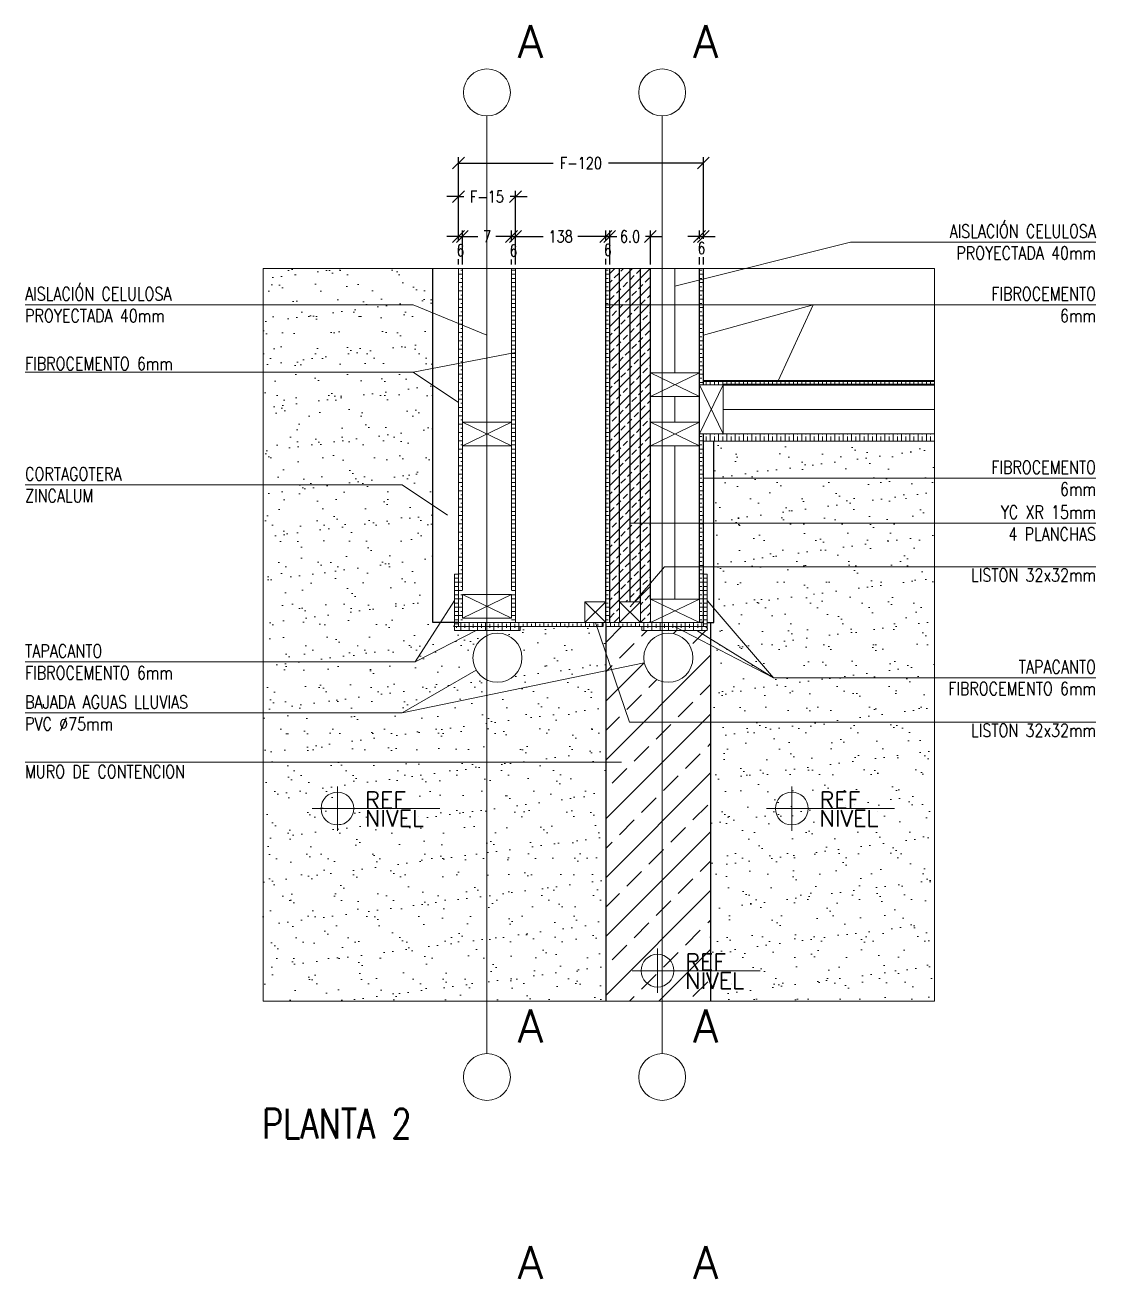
# Model space of a CAD drawing. Header units: metres. Extents: x -2 to 690, y -116 to 73.
# Drawn here: x 475.585 to 477.22, y -76.717 to -74.804 of the extents above; entities that cross this region are included whole.
import ezdxf
from ezdxf.enums import TextEntityAlignment as Align

# ---------------------------------------------------------------- set-up
doc = ezdxf.new("R2010")
doc.units = ezdxf.units.M
doc.header["$LTSCALE"] = 5
doc.header["$MEASUREMENT"] = 0
doc.layers.get('0').update_dxf_attribs({"color": 30})
doc.layers.get('DEFPOINTS').update_dxf_attribs({"color": 210})
for name, color, linetype, lineweight in [('A-ANNO-DIMS', 3, 'Continuous', 18), ('A-ANNO-SYMB', 3, 'Continuous', 18), ('A-ANNO-TEXT', 3, 'Continuous', 18), ('A-DETL-MBND', 3, 'Continuous', 18), ('A-DETL-MCUT', 4, 'Continuous', 25), ('A-DETL-PATT', 8, 'Continuous', 18), ('A-ELEV-IDEN', 3, 'Continuous', 18), ('A-ELEV-MBE2', 4, 'Continuous', 25), ('A-SECT-MCUT', 7, 'Continuous', 35), ('A-WALL-PATT', 8, 'Continuous', 18), ('A-WALL-STUD', 3, 'Continuous', 18)]:
    doc.layers.add(name, color=color, linetype=linetype, lineweight=lineweight)
doc.styles.add('E-ROMANS', font='romans.shx', dxfattribs={"width": 0.8})
doc.dimstyles.new('E-0010_TICK_18', dxfattribs={"dimscale": 0.001, "dimtxt": 18, "dimasz": 18, "dimexe": 9, "dimexo": 6, "dimgap": 9, "dimtad": 0, "dimdec": 0, "dimlfac": 1000, "dimzin": 0, "dimdsep": 46, "dimtxsty": 'E-ROMANS', "dimblk": 'OBLIQUE', "dimcen": 9, "dimclrd": 256, "dimclre": 256, "dimclrt": 256, "dimadec": 0, "dimazin": 0, "dimtfac": 1, "dimtdec": 0, "dimtmove": 1, "dimatfit": 3, "dimldrblk": 'OPEN90', "dimfxl": 1, "dimtfill": 1, "dimtolj": 1, "dimtzin": 0, "dimarcsym": 0})
pattern_1 = [(0, (0, 0), (0, 0.0127), []), (0, (0, 0.00635), (0, 0.0127), [0.00635, -0.003175])]
pattern_2 = [(90, (0, 0), (-0.0127, 8e-19), []), (90, (-0.00635, 0), (-0.0127, 8e-19), [0.00635, -0.003175])]
pattern_3 = [(37.5, (0, 0.51749), (-0.0016000313, 0.0489413237), [0, -0.038608, 0, -0.04318, 0, -0.041275]), (7.5, (0, 0.51749), (0.044952328, 0.07168251), [0, -0.020828, 0, -0.034798, 0, -0.013335]), (327.5, (-0.03124, 0.51749), (0.079099237, 0.0001437185), [0, -0.0127, 0, -0.04572, 0, -0.05969]), (317.5, (-0.03124, 0.51749), (0.076355645, 0.022292932), [0, -0.00635, 0, -0.029972, 0, -0.03429])]

# ---------------------------------------------------------------- blocks, each defined once
blk = doc.blocks.new('_Oblique')
at = {"color": 0, "linetype": 'ByBlock', "lineweight": -2}
blk.add_line((-0.5, -0.5), (0.5, 0.5), dxfattribs=at)
blk = doc.blocks.new('*D965')
at = {"layer": 'A-ANNO-DIMS', "lineweight": -2, "transparency": 16777216}
for p, q in [((476.2466, -75.1692), (476.2466, -75.0565)), ((476.3336, -75.1692), (476.3336, -75.0565)), ((476.2466, -75.0655), (476.2286, -75.0655)), ((476.2466, -75.0655), (476.2547, -75.0655)), ((476.3336, -75.0655), (476.3255, -75.0655)), ((476.3336, -75.0655), (476.3516, -75.0655))]:
    blk.add_line(p, q, dxfattribs=at)
at = {"layer": 'DEFPOINTS', "color": 0, "transparency": 16777216}
for p in [(476.3336, -75.0655), (476.2466, -75.1752), (476.3336, -75.1752)]:
    blk.add_point(p, dxfattribs=at)
at = {"layer": 'A-ANNO-DIMS', "lineweight": -2, "transparency": 16777216, "xscale": 0.018, "yscale": 0.018, "zscale": 0.018}
blk.add_blockref('_Oblique', (476.2466, -75.0655), dxfattribs=at)
at = {"layer": 'A-ANNO-DIMS', "lineweight": -2, "transparency": 16777216, "xscale": 0.018, "yscale": 0.018, "zscale": 0.018, "rotation": 180}
blk.add_blockref('_Oblique', (476.3336, -75.0655), dxfattribs=at)
at = {"layer": 'A-ANNO-DIMS', "transparency": 16777216, "insert": (476.2901, -75.0655), "char_height": 0.018, "attachment_point": 5, "style": 'E-ROMANS', "bg_fill": 3, "box_fill_scale": 1.25, "bg_fill_color": 256, "bg_fill_true_color": 13158600, "bg_fill_transparency": 0}
blk.add_mtext('\\A1;F-15', dxfattribs=at)
blk = doc.blocks.new('_Open90')
at = {"color": 0, "linetype": 'ByBlock', "lineweight": -2}
for p, q in [((0, 0), (-1, 0)), ((-0.5, 0.5), (0, 0)), ((0, 0), (-0.5, -0.5))]:
    blk.add_line(p, q, dxfattribs=at)
blk = doc.blocks.new('*D14')
at = {"layer": 'A-ANNO-DIMS', "lineweight": -2, "transparency": 16777216}
for p, q in [((476.2466, -75.1692), (476.2466, -75.0053)), ((476.2466, -75.0143), (476.3914, -75.0143)), ((476.6206, -75.0143), (476.4759, -75.0143)), ((476.6206, -75.1692), (476.6206, -75.0053))]:
    blk.add_line(p, q, dxfattribs=at)
at = {"layer": 'DEFPOINTS', "color": 0, "transparency": 16777216}
for p in [(476.6206, -75.0143), (476.2466, -75.1752), (476.6206, -75.1752)]:
    blk.add_point(p, dxfattribs=at)
at = {"layer": 'A-ANNO-DIMS', "lineweight": -2, "transparency": 16777216, "xscale": 0.018, "yscale": 0.018, "zscale": 0.018, "rotation": 180}
blk.add_blockref('_Oblique', (476.2466, -75.0143), dxfattribs=at)
at = {"layer": 'A-ANNO-DIMS', "lineweight": -2, "transparency": 16777216, "xscale": 0.018, "yscale": 0.018, "zscale": 0.018}
blk.add_blockref('_Oblique', (476.6206, -75.0143), dxfattribs=at)
at = {"layer": 'A-ANNO-DIMS', "transparency": 16777216, "insert": (476.4336, -75.0143), "char_height": 0.018, "attachment_point": 5, "style": 'E-ROMANS', "bg_fill": 3, "box_fill_scale": 1.25, "bg_fill_color": 256, "bg_fill_true_color": 13158600, "bg_fill_transparency": 0}
blk.add_mtext('\\A1;F-120', dxfattribs=at)
blk = doc.blocks.new('*D966')
at = {"layer": 'A-ANNO-DIMS', "lineweight": -2, "transparency": 16777216}
for p, q in [((476.2466, -75.1263), (476.2286, -75.1263)), ((476.2466, -75.1692), (476.2466, -75.1173)), ((476.2526, -75.1692), (476.2526, -75.1173)), ((476.2526, -75.1263), (476.2706, -75.1263))]:
    blk.add_line(p, q, dxfattribs=at)
at = {"layer": 'DEFPOINTS', "color": 0, "transparency": 16777216}
for p in [(476.2466, -75.1752), (476.2526, -75.1752)]:
    blk.add_point(p, dxfattribs=at)
at = {"layer": 'A-ANNO-DIMS', "transparency": 16777216, "insert": (476.2496, -75.1474), "char_height": 0.018, "attachment_point": 5, "style": 'E-ROMANS', "bg_fill": 3, "box_fill_scale": 1.25, "bg_fill_color": 256, "bg_fill_true_color": 13158600, "bg_fill_transparency": 0}
blk.add_mtext('\\A1;6', dxfattribs=at)
at = {"layer": 'A-ANNO-DIMS', "lineweight": -2, "transparency": 16777216}
blk.add_line((476.2466, -75.1263), (476.2526, -75.1263), dxfattribs=at)
at = {"layer": 'DEFPOINTS', "color": 0, "transparency": 16777216}
blk.add_point((476.2526, -75.1263), dxfattribs=at)
at = {"layer": 'A-ANNO-DIMS', "lineweight": -2, "transparency": 16777216, "xscale": 0.018, "yscale": 0.018, "zscale": 0.018}
blk.add_blockref('_Oblique', (476.2466, -75.1263), dxfattribs=at)
at = {"layer": 'A-ANNO-DIMS', "lineweight": -2, "transparency": 16777216, "xscale": 0.018, "yscale": 0.018, "zscale": 0.018, "rotation": 180}
blk.add_blockref('_Oblique', (476.2526, -75.1263), dxfattribs=at)
blk = doc.blocks.new('*D967')
at = {"layer": 'A-ANNO-DIMS', "lineweight": -2, "transparency": 16777216}
for p, q in [((476.2526, -75.1692), (476.2526, -75.1173)), ((476.2526, -75.1263), (476.2763, -75.1263)), ((476.3276, -75.1263), (476.3039, -75.1263)), ((476.3276, -75.1692), (476.3276, -75.1173))]:
    blk.add_line(p, q, dxfattribs=at)
at = {"layer": 'DEFPOINTS', "color": 0, "transparency": 16777216}
for p in [(476.3276, -75.1263), (476.2526, -75.1752), (476.3276, -75.1752)]:
    blk.add_point(p, dxfattribs=at)
at = {"layer": 'A-ANNO-DIMS', "lineweight": -2, "transparency": 16777216, "xscale": 0.018, "yscale": 0.018, "zscale": 0.018, "rotation": 180}
blk.add_blockref('_Oblique', (476.2526, -75.1263), dxfattribs=at)
at = {"layer": 'A-ANNO-DIMS', "lineweight": -2, "transparency": 16777216, "xscale": 0.018, "yscale": 0.018, "zscale": 0.018}
blk.add_blockref('_Oblique', (476.3276, -75.1263), dxfattribs=at)
at = {"layer": 'A-ANNO-DIMS', "transparency": 16777216, "insert": (476.2901, -75.1263), "char_height": 0.018, "attachment_point": 5, "style": 'E-ROMANS', "bg_fill": 3, "box_fill_scale": 1.25, "bg_fill_color": 256, "bg_fill_true_color": 13158600, "bg_fill_transparency": 0}
blk.add_mtext('\\A1;7', dxfattribs=at)
blk = doc.blocks.new('*D968')
at = {"layer": 'A-ANNO-DIMS', "lineweight": -2, "transparency": 16777216}
for p, q in [((476.3276, -75.1263), (476.3096, -75.1263)), ((476.3276, -75.1692), (476.3276, -75.1173)), ((476.3336, -75.1692), (476.3336, -75.1173)), ((476.3336, -75.1263), (476.3516, -75.1263))]:
    blk.add_line(p, q, dxfattribs=at)
at = {"layer": 'DEFPOINTS', "color": 0, "transparency": 16777216}
for p in [(476.3276, -75.1752), (476.3336, -75.1752)]:
    blk.add_point(p, dxfattribs=at)
at = {"layer": 'A-ANNO-DIMS', "transparency": 16777216, "insert": (476.3306, -75.1479), "char_height": 0.018, "attachment_point": 5, "style": 'E-ROMANS', "bg_fill": 3, "box_fill_scale": 1.25, "bg_fill_color": 256, "bg_fill_true_color": 13158600, "bg_fill_transparency": 0}
blk.add_mtext('\\A1;6', dxfattribs=at)
at = {"layer": 'A-ANNO-DIMS', "lineweight": -2, "transparency": 16777216}
blk.add_line((476.3276, -75.1263), (476.3336, -75.1263), dxfattribs=at)
at = {"layer": 'DEFPOINTS', "color": 0, "transparency": 16777216}
blk.add_point((476.3336, -75.1263), dxfattribs=at)
at = {"layer": 'A-ANNO-DIMS', "lineweight": -2, "transparency": 16777216, "xscale": 0.018, "yscale": 0.018, "zscale": 0.018}
blk.add_blockref('_Oblique', (476.3276, -75.1263), dxfattribs=at)
at = {"layer": 'A-ANNO-DIMS', "lineweight": -2, "transparency": 16777216, "xscale": 0.018, "yscale": 0.018, "zscale": 0.018, "rotation": 180}
blk.add_blockref('_Oblique', (476.3336, -75.1263), dxfattribs=at)
blk = doc.blocks.new('*D969')
at = {"layer": 'A-ANNO-DIMS', "lineweight": -2, "transparency": 16777216}
for p, q in [((476.3336, -75.1692), (476.3336, -75.1173)), ((476.3336, -75.1263), (476.3761, -75.1263)), ((476.4716, -75.1263), (476.4291, -75.1263)), ((476.4716, -75.1692), (476.4716, -75.1173))]:
    blk.add_line(p, q, dxfattribs=at)
at = {"layer": 'DEFPOINTS', "color": 0, "transparency": 16777216}
for p in [(476.4716, -75.1263), (476.3336, -75.1752), (476.4716, -75.1752)]:
    blk.add_point(p, dxfattribs=at)
at = {"layer": 'A-ANNO-DIMS', "lineweight": -2, "transparency": 16777216, "xscale": 0.018, "yscale": 0.018, "zscale": 0.018, "rotation": 180}
blk.add_blockref('_Oblique', (476.3336, -75.1263), dxfattribs=at)
at = {"layer": 'A-ANNO-DIMS', "lineweight": -2, "transparency": 16777216, "xscale": 0.018, "yscale": 0.018, "zscale": 0.018}
blk.add_blockref('_Oblique', (476.4716, -75.1263), dxfattribs=at)
at = {"layer": 'A-ANNO-DIMS', "transparency": 16777216, "insert": (476.4026, -75.1263), "char_height": 0.018, "attachment_point": 5, "style": 'E-ROMANS', "bg_fill": 3, "box_fill_scale": 1.25, "bg_fill_color": 256, "bg_fill_true_color": 13158600, "bg_fill_transparency": 0}
blk.add_mtext('\\A1;138', dxfattribs=at)
blk = doc.blocks.new('*D970')
at = {"layer": 'A-ANNO-DIMS', "lineweight": -2, "transparency": 16777216}
for p, q in [((476.4716, -75.1263), (476.4536, -75.1263)), ((476.4716, -75.1692), (476.4716, -75.1173)), ((476.4776, -75.1692), (476.4776, -75.1173)), ((476.4776, -75.1263), (476.4956, -75.1263))]:
    blk.add_line(p, q, dxfattribs=at)
at = {"layer": 'DEFPOINTS', "color": 0, "transparency": 16777216}
for p in [(476.4716, -75.1752), (476.4776, -75.1752)]:
    blk.add_point(p, dxfattribs=at)
at = {"layer": 'A-ANNO-DIMS', "transparency": 16777216, "insert": (476.4746, -75.1468), "char_height": 0.018, "attachment_point": 5, "style": 'E-ROMANS', "bg_fill": 3, "box_fill_scale": 1.25, "bg_fill_color": 256, "bg_fill_true_color": 13158600, "bg_fill_transparency": 0}
blk.add_mtext('\\A1;6', dxfattribs=at)
at = {"layer": 'A-ANNO-DIMS', "lineweight": -2, "transparency": 16777216}
blk.add_line((476.4716, -75.1263), (476.4776, -75.1263), dxfattribs=at)
at = {"layer": 'DEFPOINTS', "color": 0, "transparency": 16777216}
blk.add_point((476.4776, -75.1263), dxfattribs=at)
at = {"layer": 'A-ANNO-DIMS', "lineweight": -2, "transparency": 16777216, "xscale": 0.018, "yscale": 0.018, "zscale": 0.018}
blk.add_blockref('_Oblique', (476.4716, -75.1263), dxfattribs=at)
at = {"layer": 'A-ANNO-DIMS', "lineweight": -2, "transparency": 16777216, "xscale": 0.018, "yscale": 0.018, "zscale": 0.018, "rotation": 180}
blk.add_blockref('_Oblique', (476.4776, -75.1263), dxfattribs=at)
blk = doc.blocks.new('*D15')
at = {"layer": 'A-ANNO-DIMS', "lineweight": -2, "transparency": 16777216}
for p, q in [((476.4776, -75.1263), (476.4596, -75.1263)), ((476.4776, -75.1692), (476.4776, -75.1173)), ((476.4776, -75.1263), (476.4849, -75.1263)), ((476.5396, -75.1263), (476.5324, -75.1263)), ((476.5396, -75.1692), (476.5396, -75.1173)), ((476.5396, -75.1263), (476.5576, -75.1263))]:
    blk.add_line(p, q, dxfattribs=at)
at = {"layer": 'DEFPOINTS', "color": 0, "transparency": 16777216}
for p in [(476.5396, -75.1263), (476.4776, -75.1752), (476.5396, -75.1752)]:
    blk.add_point(p, dxfattribs=at)
at = {"layer": 'A-ANNO-DIMS', "lineweight": -2, "transparency": 16777216, "xscale": 0.018, "yscale": 0.018, "zscale": 0.018}
blk.add_blockref('_Oblique', (476.4776, -75.1263), dxfattribs=at)
at = {"layer": 'A-ANNO-DIMS', "lineweight": -2, "transparency": 16777216, "xscale": 0.018, "yscale": 0.018, "zscale": 0.018, "rotation": 180}
blk.add_blockref('_Oblique', (476.5396, -75.1263), dxfattribs=at)
at = {"layer": 'A-ANNO-DIMS', "transparency": 16777216, "insert": (476.5086, -75.1263), "char_height": 0.018, "attachment_point": 5, "style": 'E-ROMANS', "bg_fill": 3, "box_fill_scale": 1.25, "bg_fill_color": 256, "bg_fill_true_color": 13158600, "bg_fill_transparency": 0}
blk.add_mtext('\\A1;6.0', dxfattribs=at)
blk = doc.blocks.new('*D971')
at = {"layer": 'A-ANNO-DIMS', "lineweight": -2, "transparency": 16777216}
for p, q in [((476.6146, -75.1263), (476.5966, -75.1263)), ((476.6146, -75.1692), (476.6146, -75.1173)), ((476.6206, -75.1692), (476.6206, -75.1173)), ((476.6206, -75.1263), (476.6386, -75.1263))]:
    blk.add_line(p, q, dxfattribs=at)
at = {"layer": 'DEFPOINTS', "color": 0, "transparency": 16777216}
for p in [(476.6146, -75.1752), (476.6206, -75.1752)]:
    blk.add_point(p, dxfattribs=at)
at = {"layer": 'A-ANNO-DIMS', "transparency": 16777216, "insert": (476.6176, -75.1439), "char_height": 0.018, "attachment_point": 5, "style": 'E-ROMANS', "bg_fill": 3, "box_fill_scale": 1.25, "bg_fill_color": 256, "bg_fill_true_color": 13158600, "bg_fill_transparency": 0}
blk.add_mtext('\\A1;6', dxfattribs=at)
at = {"layer": 'A-ANNO-DIMS', "lineweight": -2, "transparency": 16777216}
blk.add_line((476.6146, -75.1263), (476.6206, -75.1263), dxfattribs=at)
at = {"layer": 'DEFPOINTS', "color": 0, "transparency": 16777216}
blk.add_point((476.6206, -75.1263), dxfattribs=at)
at = {"layer": 'A-ANNO-DIMS', "lineweight": -2, "transparency": 16777216, "xscale": 0.018, "yscale": 0.018, "zscale": 0.018}
blk.add_blockref('_Oblique', (476.6146, -75.1263), dxfattribs=at)
at = {"layer": 'A-ANNO-DIMS', "lineweight": -2, "transparency": 16777216, "xscale": 0.018, "yscale": 0.018, "zscale": 0.018, "rotation": 180}
blk.add_blockref('_Oblique', (476.6206, -75.1263), dxfattribs=at)

msp = doc.modelspace()

# ---------------------------------------------------------------- hatches: boundary and pattern name
at = {"layer": 'A-DETL-PATT'}
h = msp.add_hatch(dxfattribs=at)
h.set_pattern_fill('AR-SAND', color=256, scale=0.001, style=0)
h.set_pattern_definition(pattern_3)
h.paths.add_polyline_path([(476.4716, -75.7216), (476.4716, -75.7156), (476.4674, -75.7156), (476.4674, -75.7216), (476.3406, -75.7216), (476.3406, -75.7276), (476.2406, -75.7276), (476.2406, -75.7216), (476.2406, -75.7156), (476.2076, -75.7156), (476.2076, -75.1752), (475.9484, -75.1752), (475.9484, -76.2932), (476.4716, -76.2932)])
h.paths.add_polyline_path([(476.2686, -75.7691, -1), (476.3436, -75.7691, -1)], flags=16)
h = msp.add_hatch(dxfattribs=at)
h.set_pattern_fill('BRASS', color=256, scale=0.002, style=0)
h.set_pattern_definition(pattern_1)
h.paths.add_polyline_path([(476.3336, -75.1752), (476.3276, -75.1752), (476.3276, -75.6656), (476.3276, -75.7156), (476.3336, -75.7156)])
h.paths.add_polyline_path([(476.2526, -75.1752), (476.2466, -75.1752), (476.2466, -75.7156), (476.2526, -75.7156), (476.2526, -75.6656)])
h = msp.add_hatch(dxfattribs=at)
h.set_pattern_fill('BRASS', color=256, scale=0.002, style=0)
h.set_pattern_definition(pattern_1)
h.paths.add_polyline_path([(476.6206, -75.1752), (476.6146, -75.1752), (476.6146, -75.3526), (476.6206, -75.3526)])
h.paths.add_polyline_path([(476.6206, -75.4276), (476.6146, -75.4276), (476.6146, -75.6656), (476.6146, -75.7156), (476.6206, -75.7156), (476.6206, -75.6416)])
h.paths.add_polyline_path([(476.4776, -75.1752), (476.4716, -75.1752), (476.4716, -75.7156), (476.4776, -75.7156)])
h.paths.add_polyline_path([(476.6266, -75.6416), (476.6206, -75.6416), (476.6206, -75.7216), (476.6266, -75.7216)])
h = msp.add_hatch(dxfattribs=at)
h.set_pattern_fill('BRASS', color=256, scale=0.003, angle=45, style=0)
h.set_pattern_definition([(45, (0, 0.517491), (-0.0134703842, 0.0134703842), []), (45, (-0.006735, 0.524226), (-0.0134703842, 0.0134703842), [0.009525, -0.0047625])])
h.paths.add_polyline_path([(476.4926, -75.2305), (476.4776, -75.2305), (476.4776, -75.7156), (476.4926, -75.7156), (476.4926, -75.6836)])
h.paths.add_polyline_path([(476.4926, -75.1752), (476.4776, -75.1752), (476.4776, -75.2305), (476.4926, -75.2305)])
h.paths.add_polyline_path([(476.5086, -75.1752), (476.4926, -75.1752), (476.4926, -75.2305), (476.5086, -75.2305)])
h.paths.add_polyline_path([(476.5246, -75.1752), (476.5086, -75.1752), (476.5086, -75.2305), (476.5246, -75.2305)])
h.paths.add_polyline_path([(476.5396, -75.1752), (476.5246, -75.1752), (476.5246, -75.2305), (476.5396, -75.2305)])
h.paths.add_polyline_path([(476.5396, -75.2305), (476.5246, -75.2305), (476.5246, -75.5637), (476.5396, -75.5637), (476.5396, -75.4526), (476.5396, -75.4526), (476.5396, -75.4026), (476.5396, -75.4026), (476.5396, -75.3776), (476.5396, -75.3776), (476.5396, -75.3276), (476.5396, -75.3276)])
h.paths.add_polyline_path([(476.5246, -75.2305), (476.5086, -75.2305), (476.5086, -75.5637), (476.5246, -75.5637)])
h.paths.add_polyline_path([(476.5086, -75.2305), (476.4926, -75.2305), (476.4926, -75.6836), (476.5086, -75.6836)])
h.paths.add_polyline_path([(476.5246, -75.5637), (476.5086, -75.5637), (476.5086, -75.6836), (476.5154, -75.6836), (476.5246, -75.6728)])
h.paths.add_polyline_path([(476.5396, -75.5637), (476.5246, -75.5637), (476.5246, -75.6728), (476.5396, -75.6553)])
h.paths.add_polyline_path([(476.5396, -75.6656), (476.5396, -75.6553), (476.5246, -75.6728), (476.5246, -75.6836), (476.5246, -75.7156), (476.5396, -75.7156)])
h.paths.add_polyline_path([(476.5246, -75.6728), (476.5154, -75.6836), (476.5246, -75.6836)], flags=17)
h = msp.add_hatch(dxfattribs=at)
h.set_pattern_fill('BRASS', color=256, scale=0.002, angle=90, style=0)
h.set_pattern_definition(pattern_2)
h.paths.add_polyline_path([(476.9733, -75.3466), (476.6206, -75.3466), (476.6206, -75.3526), (476.6646, -75.3526), (476.9733, -75.3526)])
h.paths.add_polyline_path([(476.9733, -75.4276), (476.6646, -75.4276), (476.6206, -75.4276), (476.6206, -75.4386), (476.9733, -75.4386)])
h.paths.add_polyline_path([(476.6266, -75.7216), (476.6206, -75.7216), (476.5576, -75.7216), (476.5576, -75.7276), (476.6266, -75.7276)])
h.paths.add_polyline_path([(476.6206, -75.7156), (476.6146, -75.7156), (476.5576, -75.7156), (476.5576, -75.7216), (476.6206, -75.7216)])
h.paths.add_polyline_path([(476.5576, -75.7156), (476.5396, -75.7156), (476.4716, -75.7156), (476.4716, -75.7216), (476.5576, -75.7216)])
h.paths.add_polyline_path([(476.5576, -75.7216), (476.5266, -75.7216), (476.5266, -75.7276), (476.5576, -75.7276)])
h = msp.add_hatch(dxfattribs=at)
h.set_pattern_fill('AR-SAND', color=256, scale=0.001, style=0)
h.set_pattern_definition(pattern_3)
h.paths.add_polyline_path([(476.9733, -75.4386), (476.6366, -75.4386), (476.6366, -75.7156), (476.6316, -75.7156), (476.6316, -76.2932), (476.9733, -76.2932)])
h = msp.add_hatch(dxfattribs=at)
h.set_pattern_fill('BRASS', color=256, scale=0.002, style=0)
h.set_pattern_definition(pattern_1)
h.paths.add_polyline_path([(476.2466, -75.7156), (476.2406, -75.7156), (476.2406, -75.7216), (476.2466, -75.7216)])
h.paths.add_polyline_path([(476.2466, -75.6416), (476.2406, -75.6416), (476.2406, -75.7156), (476.2466, -75.7156)])
h = msp.add_hatch(dxfattribs=at)
h.set_pattern_fill('BRASS', color=256, scale=0.002, angle=90, style=0)
h.set_pattern_definition(pattern_2)
h.paths.add_polyline_path([(476.2406, -75.7216), (476.3406, -75.7216), (476.3406, -75.7276), (476.2406, -75.7276)])
edge = h.paths.add_edge_path()
edge.add_line((476.4674, -75.7216), (476.2466, -75.7216))
edge.add_line((476.2466, -75.7216), (476.2466, -75.7156))
edge.add_line((476.2466, -75.7156), (476.4674, -75.7156))
h = msp.add_hatch(dxfattribs=at)
h.set_pattern_fill('BRASS', color=256, scale=0.01, angle=45, style=0)
h.set_pattern_definition([(45, (0, 0.51749), (-0.044901281, 0.044901281), []), (45, (-0.02245, 0.53994), (-0.044901281, 0.044901281), [0.03175, -0.015875])])
h.paths.add_polyline_path([(476.6316, -75.7156), (476.6266, -75.7156), (476.6266, -75.7216), (476.6266, -75.7276), (476.5266, -75.7276), (476.5266, -75.7216), (476.4716, -75.7216), (476.4716, -76.2932), (476.6316, -76.2932)])
h.paths.add_polyline_path([(476.5296, -75.7691, -1), (476.6046, -75.7691, -1)], flags=16)

# ---------------------------------------------------------------- linework, layer by layer
at = {"layer": 'A-ANNO-SYMB'}
for p, q in [((476.0617, -76.0333), (476.0617, -75.9654)), ((476.7556, -76.0333), (476.7556, -75.9654)), ((476.0231, -75.9993), (476.2183, -75.9993)), ((476.717, -75.9993), (476.9123, -75.9993)), ((476.5505, -76.2807), (476.5505, -76.2127)), ((476.5119, -76.2467), (476.7072, -76.2467))]:
    msp.add_line(p, q, dxfattribs=at)
for centre, radius in [((476.2901, -74.9065), 0.0358), ((476.5576, -74.9065), 0.0358), ((476.0617, -75.9993), 0.025), ((476.7556, -75.9993), 0.025), ((476.5505, -76.2467), 0.025), ((476.2901, -76.4089), 0.0358), ((476.5576, -76.4089), 0.0358)]:
    msp.add_circle(centre, radius, dxfattribs=at)
at = {"layer": 'A-ANNO-SYMB', "ltscale": 0.05}
for centre in [(476.3061, -75.7691), (476.5671, -75.7691)]:
    msp.add_circle(centre, 0.0375, dxfattribs=at)
at = {"layer": 'A-ANNO-TEXT'}
for p, q in [((476.7884, -75.2305), (476.4716, -75.2305)), ((476.1774, -75.3336), (476.3336, -75.3035)), ((476.5086, -75.6916), (476.561, -75.6302)), ((476.1807, -75.7755), (476.2406, -75.6816)), ((476.4556, -75.7156), (476.5077, -75.8672)), ((476.1608, -75.8534), (476.5304, -75.7768))]:
    msp.add_line(p, q, dxfattribs=at)
for points in [[(475.5848, -75.2305), (476.1774, -75.2305), (476.2901, -75.2767)], [(477.22, -75.2305), (476.7884, -75.2305), (476.6206, -75.2767)], [(476.7884, -75.2305), (476.7347, -75.3466)], [(475.5848, -75.3336), (476.1774, -75.3336), (476.2466, -75.3798)], [(477.22, -75.4952), (476.7884, -75.4952), (476.6206, -75.4952)], [(475.5848, -75.5053), (476.1608, -75.5053), (476.2299, -75.5515)], [(477.22, -75.5637), (476.7884, -75.5637), (476.5086, -75.5637)], [(477.22, -75.6302), (476.7884, -75.6302), (476.561, -75.6302)], [(476.7274, -75.7996), (476.6266, -75.6816)], [(475.5848, -75.7755), (476.1807, -75.7755), (476.2737, -75.7276)], [(476.7274, -75.7996), (476.5766, -75.7216)], [(476.7274, -75.7996), (476.6106, -75.7276)], [(475.5848, -75.8534), (476.1608, -75.8534), (476.2737, -75.7879)], [(477.22, -75.7996), (476.8475, -75.7996), (476.7274, -75.7996)], [(477.22, -75.8672), (476.7884, -75.8672), (476.5077, -75.8672)], [(475.5848, -75.9283), (476.1608, -75.9283), (476.4953, -75.9283)]]:
    msp.add_lwpolyline(points, dxfattribs=at)
at = {"layer": 'A-DETL-MBND'}
for p, q in [((476.2466, -75.7156), (476.2466, -75.1752)), ((476.2526, -75.6656), (476.2526, -75.1752)), ((476.3276, -75.1752), (476.3276, -75.6656)), ((476.3336, -75.1752), (476.3336, -75.7156)), ((476.9733, -75.4386), (476.6206, -75.4386)), ((476.6506, -75.4276), (476.9733, -75.4276)), ((476.4716, -75.7156), (476.4716, -75.7216))]:
    msp.add_line(p, q, dxfattribs=at)
for points in [[(476.2406, -75.7216), (476.2406, -75.6416), (476.2466, -75.6416), (476.2466, -75.7216)], [(476.6266, -75.7216), (476.6266, -75.6416), (476.6206, -75.6416), (476.6206, -75.7216)], [(476.2406, -75.7216), (476.3406, -75.7216), (476.3406, -75.7276), (476.2406, -75.7276)], [(476.6266, -75.7216), (476.5266, -75.7216), (476.5266, -75.7276), (476.6266, -75.7276)]]:
    msp.add_lwpolyline(points, close=True, dxfattribs=at)
for points in [[(476.4674, -75.7216), (476.2466, -75.7216), (476.2466, -75.7156), (476.4674, -75.7156)], [(476.4674, -75.7156), (476.4674, -75.7216)], [(476.4716, -75.7156), (476.6206, -75.7156), (476.6206, -75.7216), (476.4716, -75.7216)]]:
    msp.add_lwpolyline(points, dxfattribs=at)
at = {"layer": 'A-DETL-MCUT'}
for p, q in [((476.4716, -75.7156), (476.4716, -75.1752)), ((476.4776, -75.7156), (476.4776, -75.1752)), ((476.4926, -75.6836), (476.4926, -75.1752)), ((476.5086, -75.6836), (476.5086, -75.1752)), ((476.5246, -75.6836), (476.5246, -75.1752)), ((476.5396, -75.6796), (476.5396, -75.1752)), ((476.6146, -75.6796), (476.6146, -75.1752)), ((476.6206, -75.3526), (476.6206, -75.1752)), ((476.6206, -75.7156), (476.6206, -75.4276)), ((476.6206, -75.7156), (476.6146, -75.7156))]:
    msp.add_line(p, q, dxfattribs=at)
at = {"layer": 'A-ELEV-IDEN', "ltscale": 10}
for points in [[(475.9484, -75.1752), (476.9733, -75.1752)], [(475.9484, -75.1752), (475.9484, -76.2932), (476.9733, -76.2932)], [(476.9733, -75.1752), (476.9733, -76.2932)]]:
    msp.add_lwpolyline(points, dxfattribs=at)
at = {"layer": 'A-ELEV-MBE2'}
for points in [[(476.2466, -75.7156), (476.2076, -75.7156), (476.2076, -75.1752)], [(476.6266, -75.7156), (476.6366, -75.7156), (476.6366, -75.4386)], [(476.4716, -75.7216), (476.4716, -76.2932)], [(476.6316, -75.7156), (476.6316, -76.2932)]]:
    msp.add_lwpolyline(points, dxfattribs=at)
at = {"layer": 'A-SECT-MCUT'}
for p, q in [((476.6206, -75.3466), (476.9733, -75.3466)), ((476.9733, -75.3526), (476.6506, -75.3526))]:
    msp.add_line(p, q, dxfattribs=at)
at = {"layer": 'A-WALL-PATT', "ltscale": 10}
for p, q in [((476.2901, -75.4027), (476.2901, -75.1752)), ((476.5771, -75.3346), (476.5771, -75.1752)), ((476.5771, -75.4096), (476.5771, -75.3706)), ((476.6506, -75.3901), (476.9733, -75.3901)), ((476.2901, -75.4527), (476.2901, -75.6656)), ((476.5771, -75.4456), (476.5771, -75.6796))]:
    msp.add_line(p, q, dxfattribs=at)
at = {"layer": 'A-WALL-STUD'}
for p, q in [((476.6146, -75.3346), (476.5396, -75.3706)), ((476.5396, -75.3346), (476.6146, -75.3706)), ((476.6146, -75.4276), (476.6506, -75.3526)), ((476.6146, -75.3526), (476.6506, -75.4276)), ((476.3276, -75.4097), (476.2526, -75.4457)), ((476.2526, -75.4097), (476.3276, -75.4457)), ((476.6146, -75.4096), (476.5396, -75.4456)), ((476.5396, -75.4096), (476.6146, -75.4456)), ((476.3276, -75.6726), (476.2526, -75.7086)), ((476.2526, -75.6726), (476.3276, -75.7086)), ((476.6146, -75.7156), (476.5396, -75.6796)), ((476.5396, -75.7156), (476.6146, -75.6796))]:
    msp.add_line(p, q, dxfattribs=at)
for points in [[(476.6146, -75.3346), (476.5396, -75.3346), (476.5396, -75.3706), (476.6146, -75.3706)], [(476.6146, -75.4276), (476.6146, -75.3526), (476.6506, -75.3526), (476.6506, -75.4276)], [(476.3276, -75.4097), (476.2526, -75.4097), (476.2526, -75.4457), (476.3276, -75.4457)], [(476.6146, -75.4096), (476.5396, -75.4096), (476.5396, -75.4456), (476.6146, -75.4456)], [(476.3276, -75.6726), (476.2526, -75.6726), (476.2526, -75.7086), (476.3276, -75.7086)], [(476.6146, -75.7156), (476.5396, -75.7156), (476.5396, -75.6796), (476.6146, -75.6796)]]:
    msp.add_lwpolyline(points, close=True, dxfattribs=at)
for points in [[(476.4716, -75.7156), (476.4716, -75.6836), (476.4396, -75.6836), (476.4396, -75.7156), (476.4716, -75.7156)], [(476.4716, -75.6836), (476.4396, -75.7156)], [(476.4396, -75.6836), (476.4716, -75.7156)], [(476.5246, -75.7156), (476.5246, -75.6836), (476.4926, -75.6836), (476.4926, -75.7156), (476.5246, -75.7156)], [(476.5246, -75.6836), (476.4926, -75.7156)], [(476.4926, -75.6836), (476.5246, -75.7156)]]:
    msp.add_lwpolyline(points, dxfattribs=at)

# ---------------------------------------------------------------- texts
at = {"layer": 'A-ANNO-TEXT', "style": 'E-ROMANS'}
for s, insert, char_height, attachment_point in [('AISLACIÓN CELULOSA\\PPROYECTADA 40mm', (477.22, -75.1349), 0.02, 6), ('AISLACIÓN CELULOSA\\PPROYECTADA 40mm', (475.5848, -75.2305), 0.02, 4), ('FIBROCEMENTO\\P6mm', (477.22, -75.2305), 0.02, 6), ('FIBROCEMENTO 6mm', (475.5848, -75.3203), 0.02, 4), ('CORTAGOTERA\\PZINCALUM', (475.5848, -75.5053), 0.02, 4), ('FIBROCEMENTO\\P6mm', (477.22, -75.4952), 0.02, 6), ('YC XR 15mm\\P4 PLANCHAS', (477.22, -75.5637), 0.02, 6), ('LISTON 32x32mm', (477.22, -75.633), 0.02, 3), ('TAPACANTO\\PFIBROCEMENTO 6mm', (475.5848, -75.7755), 0.02, 4), ('TAPACANTO\\PFIBROCEMENTO 6mm', (477.22, -75.7996), 0.02, 6), ('BAJADA AGUAS LLUVIAS\\PPVC %%C75mm', (475.5848, -75.8534), 0.02, 4), ('LISTON 32x32mm', (477.22, -75.87), 0.02, 3), ('MURO DE CONTENCION', (475.5848, -75.9429), 0.02, 4), ('\\pi-0.135,l0.135,t0.135;PLANTA 2 ', (475.9467, -76.4576), 0.045, 1)]:
    msp.add_mtext(s, dxfattribs=dict(at, insert=insert, char_height=char_height, attachment_point=attachment_point))
for p in [(476.3566, -74.8287), (476.6241, -74.8287), (476.3566, -76.3311), (476.6241, -76.3311), (476.3566, -76.692), (476.6241, -76.692)]:
    msp.add_attdef('A', text='0.00', height=0.05, dxfattribs=at).set_placement(p, align=Align.MIDDLE_CENTER)
for p in [(476.1041, -76.0061), (476.798, -76.0061), (476.5929, -76.2535)]:
    msp.add_attdef('REF', text='', height=0.025, dxfattribs=at).set_placement(p, align=Align.BOTTOM_LEFT)
for p in [(476.1039, -76.0018), (476.7978, -76.0018), (476.5927, -76.2492)]:
    msp.add_attdef('NIVEL', text='%%P0,00', height=0.025, dxfattribs=at).set_placement(p, align=Align.TOP_LEFT)

# ---------------------------------------------------------------- next in the draw order: dimensions: what is measured, and where the dimension line sits
at = {"layer": 'A-ANNO-DIMS'}
dim = msp.add_linear_dim(base=(476.3336, -75.0655), p1=(476.2466, -75.1752), p2=(476.3336, -75.1752), text='F-15', dimstyle='E-0010_TICK_18', dxfattribs=at)
dim.commit()
dim.dimension.update_dxf_attribs({"geometry": '*D965', "text_midpoint": (476.2901, -75.0655)})

# ---------------------------------------------------------------- next in the draw order: dimensions: what is measured, and where the dimension line sits
dim = msp.add_linear_dim(base=(476.6206, -75.0143), p1=(476.2466, -75.1752), p2=(476.6206, -75.1752), text='F-120', dimstyle='E-0010_TICK_18', dxfattribs=at)
dim.commit()
dim.dimension.update_dxf_attribs({"geometry": '*D14', "text_midpoint": (476.4336, -75.0143)})

# ---------------------------------------------------------------- next in the draw order: dimensions: what is measured, and where the dimension line sits
for base, p1, p2, picture, middle in [((476.2526, -75.1263), (476.2466, -75.1752), (476.2526, -75.1752), '*D966', (476.2496, -75.1474)), ((476.6206, -75.1263), (476.6146, -75.1752), (476.6206, -75.1752), '*D971', (476.6176, -75.1439))]:
    dim = msp.add_linear_dim(base=base, p1=p1, p2=p2, dimstyle='E-0010_TICK_18', dxfattribs=at)
    dim.commit()
    dim.dimension.update_dxf_attribs({"geometry": picture, "text_midpoint": middle, "dimtype": 160})

# ---------------------------------------------------------------- next in the draw order: linework, layer by layer
at = {"layer": 'A-ANNO-TEXT'}
msp.add_lwpolyline([(477.22, -75.1349), (476.845, -75.1349), (476.5771, -75.2022)], dxfattribs=at)

# ---------------------------------------------------------------- next in the draw order: dimensions: what is measured, and where the dimension line sits
at = {"layer": 'A-ANNO-DIMS'}
dim = msp.add_linear_dim(base=(476.3276, -75.1263), p1=(476.2526, -75.1752), p2=(476.3276, -75.1752), text='7', dimstyle='E-0010_TICK_18', dxfattribs=at)
dim.commit()
dim.dimension.update_dxf_attribs({"geometry": '*D967', "text_midpoint": (476.2901, -75.1263)})

# ---------------------------------------------------------------- next in the draw order: linework, layer by layer
at = {"layer": 'A-ANNO-SYMB', "ltscale": 10}
msp.add_line((476.2901, -76.3732), (476.2901, -74.9423), dxfattribs=at)

# ---------------------------------------------------------------- next in the draw order: dimensions: what is measured, and where the dimension line sits
at = {"layer": 'A-ANNO-DIMS'}
dim = msp.add_linear_dim(base=(476.3336, -75.1263), p1=(476.3276, -75.1752), p2=(476.3336, -75.1752), dimstyle='E-0010_TICK_18', dxfattribs=at)
dim.commit()
dim.dimension.update_dxf_attribs({"geometry": '*D968', "text_midpoint": (476.3306, -75.1479), "dimtype": 160})

# ---------------------------------------------------------------- next in the draw order: dimensions: what is measured, and where the dimension line sits
dim = msp.add_linear_dim(base=(476.4716, -75.1263), p1=(476.3336, -75.1752), p2=(476.4716, -75.1752), dimstyle='E-0010_TICK_18', dxfattribs=at)
dim.commit()
dim.dimension.update_dxf_attribs({"geometry": '*D969', "text_midpoint": (476.4026, -75.1263)})

# ---------------------------------------------------------------- next in the draw order: dimensions: what is measured, and where the dimension line sits
dim = msp.add_linear_dim(base=(476.4776, -75.1263), p1=(476.4716, -75.1752), p2=(476.4776, -75.1752), dimstyle='E-0010_TICK_18', dxfattribs=at)
dim.commit()
dim.dimension.update_dxf_attribs({"geometry": '*D970', "text_midpoint": (476.4746, -75.1468), "dimtype": 160})

# ---------------------------------------------------------------- next in the draw order: dimensions: what is measured, and where the dimension line sits
dim = msp.add_linear_dim(base=(476.5396, -75.1263), p1=(476.4776, -75.1752), p2=(476.5396, -75.1752), text='6.0', dimstyle='E-0010_TICK_18', dxfattribs=at)
dim.commit()
dim.dimension.update_dxf_attribs({"geometry": '*D15', "text_midpoint": (476.5086, -75.1263)})

# ---------------------------------------------------------------- next in the draw order: linework, layer by layer
at = {"layer": 'A-ANNO-SYMB', "ltscale": 10}
msp.add_line((476.5576, -76.3732), (476.5576, -74.9423), dxfattribs=at)

doc.saveas('drawing.dxf')
